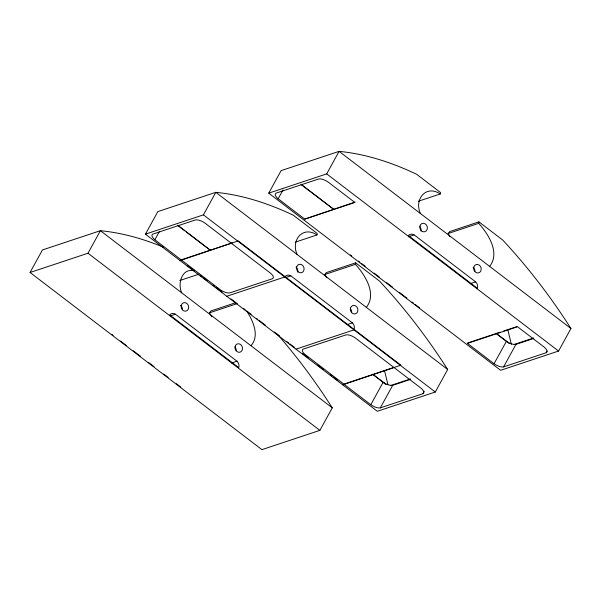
<?xml version="1.0" encoding="UTF-8"?>
<svg xmlns="http://www.w3.org/2000/svg" width="601" height="601" viewBox="0 0 601 601"><rect width="100%" height="100%" fill="white"/><g stroke="black" fill="none" stroke-linecap="round" stroke-linejoin="round"><path stroke-width="0.9" d="M295.151 242.203L316.982 234.946L317.193 233.458L293.348 215.241C268.925 203.634 242.812 194.957 215.797 192.335L157.845 211.597L145.457 234.127L377.33 411.279L435.289 392.017L447.67 369.487C427.657 338.047 404.879 308.358 379.494 281.058L355.649 262.84L326.381 272.569L324.871 274.484L326.734 277.639M366.34 307.351C377.12 293.866 365.092 275.033 355.439 264.32L355.649 262.84M418.424 201.23L440.263 193.973L440.473 192.485L416.621 174.267C392.198 162.661 366.092 153.984 339.077 151.362L281.118 170.624L268.737 193.154L500.61 370.306L558.562 351.044L570.95 328.514C550.937 297.082 528.159 267.385 502.774 240.084L478.922 221.867L449.661 231.595L448.151 233.511L450.014 236.666M489.62 266.378C500.393 252.893 488.365 234.059 478.712 223.347L478.922 221.867M277.354 334.194C297.487 357.31 315.795 381.996 332.263 407.846L319.882 430.376L261.923 449.638L30.05 272.486L42.438 249.956L100.39 230.694C122.078 232.797 143.248 238.815 163.337 247.131M30.05 272.486L88.001 253.224L100.39 230.694L332.263 407.846M154.878 239.746A8.204 3.313 28.8 0 1 152.849 234.09L195.445 219.936A8.204 3.313 28.8 0 1 204.956 223.099L270.585 273.237A8.068 3.253 28.8 0 1 272.411 278.736L229.822 292.897A8.068 3.253 28.8 0 1 220.499 289.877L154.878 239.746L159.295 231.701M145.457 234.127L203.416 214.865L215.797 192.335L447.67 369.487M180.292 260.158L180.067 260.564L238.244 240.896L400.905 365.168L342.728 384.835L342.953 384.43M278.15 198.773A8.204 3.313 28.8 0 1 276.129 193.116L318.725 178.963A8.204 3.313 28.8 0 1 328.236 182.126L354.868 202.469L304.782 219.117L278.15 198.773L283.018 189.924M268.737 193.154L326.689 173.892L339.077 151.362L570.95 328.514M304.782 219.117L355.093 202.064M370.794 404.706A8.204 3.313 28.8 0 0 380.305 407.869L422.894 393.715A8.204 3.313 28.8 0 0 420.873 388.058L355.251 337.92A8.068 3.253 28.8 0 0 345.928 334.907L303.34 349.061A8.068 3.253 28.8 0 0 305.165 354.567L370.794 404.706L383.175 382.176A8.204 3.313 28.8 0 0 390.755 385.391L392.693 385.339L410.438 379.441M380.305 407.869L392.693 385.339M422.894 393.715L424.223 391.296M547.06 351.127L546.174 352.742L503.585 366.895A8.204 3.313 28.8 0 1 494.067 363.733L467.443 343.389L467.668 342.976M494.067 363.733L506.455 341.203L496.013 333.232M503.585 366.895L515.966 344.365L533.718 338.468M211.792 316.787L209.464 312.836L210.974 310.92L235.539 302.761M250.933 345.71C260.023 335.734 252.871 320.603 246.688 310.95L251.173 314.315M181.171 259.865L232.099 242.939M179.744 280.554L198.954 274.169M226.787 296.263L284.739 277.001A5.747 4.928 71.6 0 1 290.839 275.844L352.366 322.85A5.747 4.928 71.6 0 1 353.959 329.881L296.008 349.143M170.744 315.758L175.432 314.203L236.959 361.209A5.747 4.928 71.6 0 1 238.755 367.662L169.692 314.901A5.747 4.928 71.6 0 1 175.432 314.203M286.159 277.399L290.839 275.844M408.65 236.681L414.119 234.871L475.639 281.877A5.747 4.928 71.6 0 1 477.442 288.33L408.38 235.569A5.747 4.928 71.6 0 1 414.119 234.871M209.464 312.836L237.41 303.55M324.871 274.484L355.439 264.32M448.151 233.511L478.712 223.347M231.49 363.019L236.959 361.209M346.897 324.66L352.366 322.85M470.177 283.695L475.639 281.877M343.832 384.137L393.88 367.504M468.54 342.69L500.175 332.173M503.691 331.008L516.868 326.621M467.443 343.389L517.521 326.741L544.153 347.085A8.204 3.313 28.8 0 1 546.174 352.742M390.913 385.406L410.408 378.93M514.193 344.433L533.688 337.957M515.966 344.365L514.035 344.418A8.204 3.313 28.8 0 1 506.455 341.203M194.619 270.818C181.893 267.543 177.37 283.484 181.72 292.83M440.263 193.973C425.846 184.319 413.969 199.607 420.407 213.498M316.982 234.946C302.566 225.292 290.689 240.58 297.127 254.471M326.689 173.892L558.562 351.044M300.973 184.222L333.788 209.291M301.341 184.702L333.908 209.584M496.757 333.998L509.332 343.614M350.293 254.877L351.78 256.018M358.474 261.135L359.969 262.269M361.456 263.411L365.175 266.251M374.107 273.072L379.314 277.053M386.759 282.74L392.716 287.293M399.41 292.409L406.854 298.096M412.061 302.078L413.556 303.212M415.043 304.346L419.506 307.765M203.416 214.865L435.289 392.017M177.701 225.195L210.508 250.264M372.733 374.205L385.158 383.693M178.159 225.751L184.86 230.867M186.348 232.009L210.17 250.211M372.74 374.408L386.06 384.587M187.752 265.86L192.974 269.849M200.441 275.551L201.928 276.685M203.423 277.827L207.15 280.682M213.122 285.242L214.617 286.376M216.105 287.518L222.077 292.078M231.032 298.922L236.253 302.912M243.713 308.613L245.208 309.748M256.402 318.305L257.889 319.439M259.384 320.581L265.349 325.141M274.304 331.985L279.525 335.974M286.993 341.676L288.48 342.818M289.975 343.952L294.452 347.378M302.656 353.643L308.629 358.204M317.583 365.047L323.548 369.607M330.265 374.739L331.76 375.88M333.255 377.015L337.724 380.441M88.001 253.224L319.882 430.376M111.606 334.209L113.093 335.35M120.538 341.03L126.488 345.583M133.189 350.699L140.634 356.385M148.815 362.643L154.029 366.618M163.705 374.01L168.167 377.428M176.356 383.678L180.818 387.089M507.86 329.874L511.368 344.456M384.58 370.847L387.9 384.572M420.039 226.923A4.342 3.719 71.6 0 1 421 231.152M473.092 267.295A4.342 3.719 71.6 0 1 474.97 271.194M180.578 305.488A4.342 3.719 71.6 0 1 182.449 309.395M235.194 347.386A4.342 3.719 71.6 0 1 236.283 350.526M350.601 309.027A4.342 3.719 71.6 0 1 351.69 312.167M295.985 267.137A4.342 3.719 71.6 0 1 297.72 272.125M419.941 226.059A4.342 3.719 71.6 0 0 424.546 231.798A4.342 3.719 71.6 0 0 426.289 224.849A4.342 3.719 71.6 0 0 419.941 226.059M473.776 267.19A4.342 3.719 71.6 0 0 478.381 272.922A4.342 3.719 71.6 0 0 480.124 265.98A4.342 3.719 71.6 0 0 473.776 267.19M235.089 346.514A4.342 3.719 71.6 0 0 239.701 352.254A4.342 3.719 71.6 0 0 241.437 345.312A4.342 3.719 71.6 0 0 235.089 346.514M181.254 305.383A4.342 3.719 71.6 0 0 185.867 311.123A4.342 3.719 71.6 0 0 187.602 304.181A4.342 3.719 71.6 0 0 181.254 305.383M350.496 308.155A4.342 3.719 71.6 0 0 355.108 313.895A4.342 3.719 71.6 0 0 356.844 306.953A4.342 3.719 71.6 0 0 350.496 308.155M296.661 267.032A4.342 3.719 71.6 0 0 301.274 272.764A4.342 3.719 71.6 0 0 303.009 265.822A4.342 3.719 71.6 0 0 296.661 267.032"/></g></svg>
